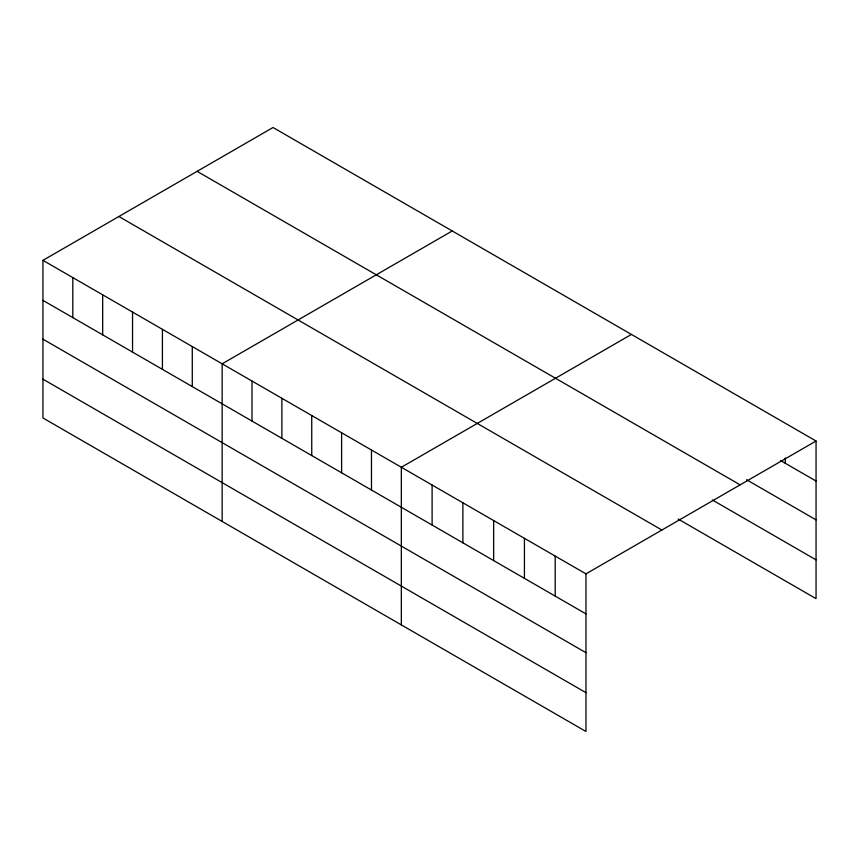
<?xml version="1.0" encoding="UTF-8"?>
<svg xmlns="http://www.w3.org/2000/svg" width="859" height="859" viewBox="0 0 859 859"><rect width="100%" height="100%" fill="white"/><g stroke="black" fill="none" stroke-linecap="round" stroke-linejoin="round"><path stroke-width="1.29" d="M585.967 652.69L585.967 573.855L42.95 260.352L42.95 417.979L585.967 731.492L585.967 652.69L42.95 339.176M678.148 519.04L816.05 598.648L816.05 441.021L273.033 127.508L42.95 260.352M452.231 230.964L222.148 363.808L222.148 521.434M631.419 334.43L401.346 467.264L401.346 624.901M585.967 573.855L816.05 441.021M780.724 460.639L816.05 481.04M746.535 479.719L816.05 519.856M197.108 171.349L740.125 484.852M712.336 499.959L816.05 559.843M118.875 216.511L661.892 530.024M42.95 300.371L585.967 613.874M42.95 379.173L585.967 692.676M785.276 457.933L785.276 463.269M555.193 556.095L555.193 596.114M524.43 538.325L524.43 578.343M493.657 520.565L493.657 560.583M462.883 502.794L462.883 542.813M432.109 485.024L432.109 525.053M371.475 450.019L371.475 490.038M341.614 432.775L341.614 472.794M311.742 415.531L311.742 455.549M281.881 398.286L281.881 438.315M252.009 381.052L252.009 421.071M192.276 346.564L192.276 386.582M162.415 329.319L162.415 369.338M132.544 312.075L132.544 352.093M102.683 294.83L102.683 334.849M72.811 277.586L72.811 317.615"/></g></svg>
